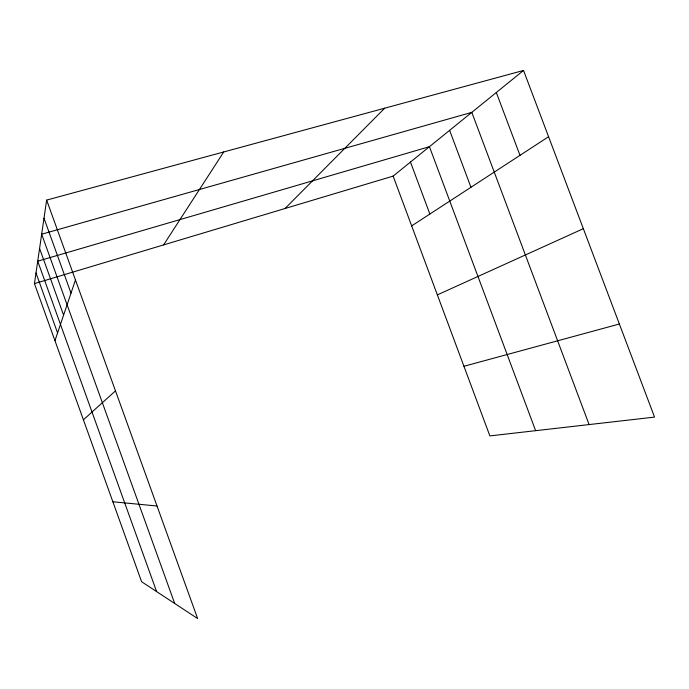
<?xml version="1.0" encoding="UTF-8"?>
<svg xmlns="http://www.w3.org/2000/svg" width="689" height="689" viewBox="0 0 689 689"><rect width="100%" height="100%" fill="white"/><g stroke="black" fill="none" stroke-linecap="round" stroke-linejoin="round"><path stroke-width="1.03" d="M46.645 200.094L197.631 618.558L141.607 581.731L34.45 283.61L46.645 200.094L523.537 70.442L654.55 417.103L489.87 435.904L393.135 176.108L523.537 70.442M54.965 340.685L75.463 279.958M163.586 244.914L223.736 151.95M285.057 208.5L384.703 108.182M83.403 419.816L115.485 390.878M411.669 225.897L548.582 136.715M437.36 294.883L583.342 228.679M34.45 283.61L393.135 176.108M463.947 366.281L619.368 324.011M112.867 501.773L157.014 506.002M496.313 92.498L519.988 155.344M589.104 424.57L471.801 112.359L41.667 234.208L174.696 603.486M449.616 130.342L470.957 187.279M535.629 430.677L429.436 146.688L37.723 261.174L156.618 591.601M410.472 162.061L429.867 214.038M44.001 218.215L71.01 293.135M39.583 248.436L63.595 315.114M36 272.965L57.575 332.951"/></g></svg>
